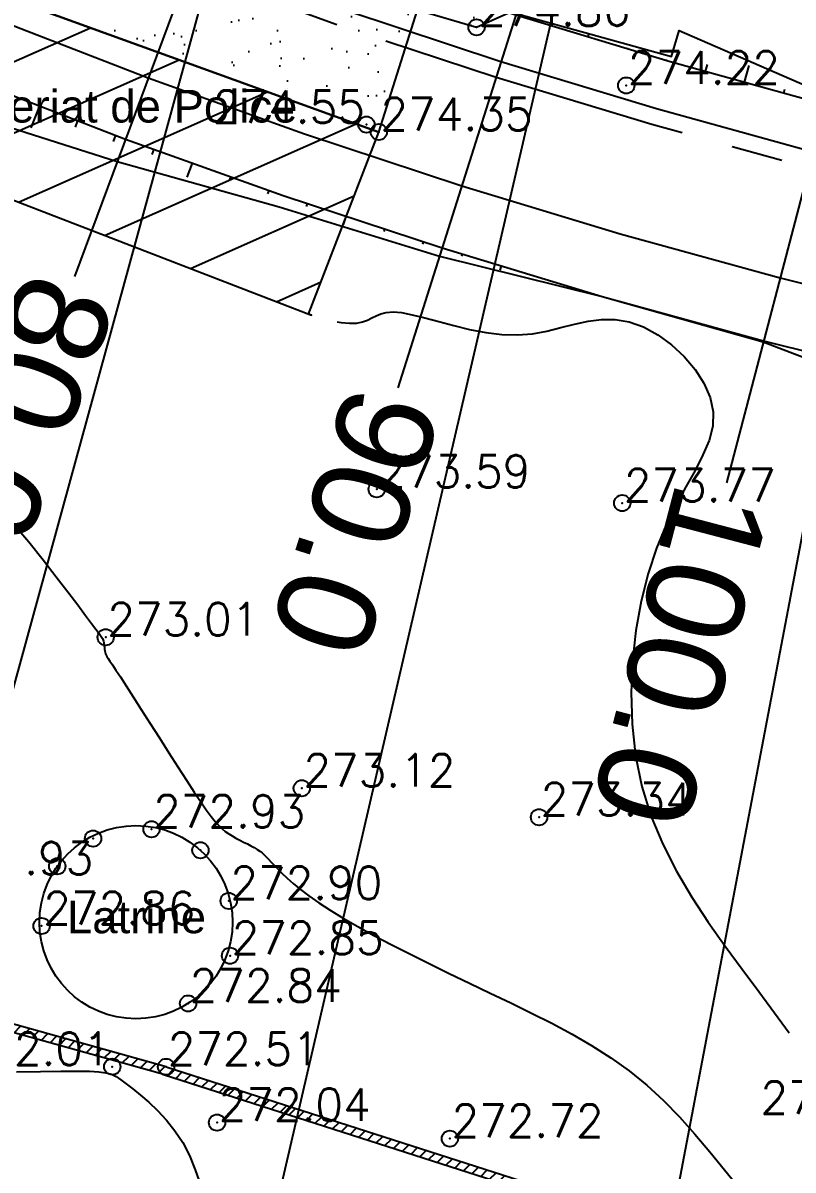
# Model space of a CAD drawing. Header units: millimetres. Extents: x 524954 to 526204, y 9523489 to 9524010.
# Drawn here: x 525416.06 to 525439.7, y 9523600.28 to 9523635.48 of the extents above; entities that cross this region are included whole.
import ezdxf
from ezdxf.enums import TextEntityAlignment as Align

# ---------------------------------------------------------------- set-up
doc = ezdxf.new("R2010")
doc.units = ezdxf.units.MM
doc.header["$PDMODE"] = 32
doc.header["$PDSIZE"] = 0.5
doc.linetypes.add('AXES2', pattern=[28.575, 19.05, -3.175, 3.175, -3.175])
doc.linetypes.add('CACHE2', pattern=[4.7625, 3.175, -1.5875])
for name, color, linetype in [('Bati', 6, 'Continuous'), ('Bati_H', 1, 'Continuous'), ('Bord_Route_Existante', 6, 'Continuous'), ('Cloture', 7, 'Continuous'), ('CN_01_00', 3, 'Continuous'), ('CN_02_00', 4, 'Continuous'), ('Murs', 1, 'Continuous'), ('Route - Bretelle de sortie - Restitution en plan - Axe', 1, 'AXES2'), ('Route - Bretelle de sortie - Restitution en plan - GEM_BDG', 7, 'Continuous'), ('Route - Bretelle de sortie - Restitution en plan - GEM_Berme', 7, 'Continuous'), ('Route - Bretelle de sortie - Restitution en plan - GEM_Bretelle', 7, 'Continuous'), ('Route - Bretelle de sortie - Restitution en plan - GEM_Trottoir', 7, 'Continuous'), ('Route - Bretelle de sortie - Restitution en plan - Talus déblais', 1, 'Continuous'), ('Route - Bretelle de sortie - Restitution en plan - Talus remblais', 94, 'Continuous'), ('Route - Bretelle de sortie - Tabulations', 7, 'Continuous'), ('Route - Bretelle de sortie - Textes - Tabulations', 7, 'Continuous'), ('Route - Route de la corniche de Brazzaville - Tabulations', 7, 'Continuous'), ('TopoAlt', 3, 'Continuous'), ('TOPOJIS', 7, 'Continuous'), ('Toponomie', 7, 'CACHE2')]:
    doc.layers.add(name, color=color, linetype=linetype)
doc.styles.add('Affichages route', font='arial.ttf', dxfattribs={"height": 0.5})
doc.styles.add('Simplex 1.0', font='Simplex.shx', dxfattribs={"width": 0.99, "height": 1})
doc.styles.get("Standard").update_dxf_attribs({"font": 'arial.ttf'})
pattern_1 = [(45, (0, 0), (-0.1767766952966, 0.1767766952966), [])]

# ---------------------------------------------------------------- blocks, each defined once
blk = doc.blocks.new('TCPOINT M')
at = {"color": 0}
blk.add_point((0, 0), dxfattribs=at)
at = {"layer": 'TopoAlt', "style": 'Simplex 1.0', "width": 0.99}
blk.add_attdef('ALT', (0.15, 0.15), '', height=1, dxfattribs=at)
blk = doc.blocks.new('MENSURA_TALSYMm_12')
at = {"layer": 'Route - Bretelle de sortie - Restitution en plan - Talus remblais'}
for p, q in [((525416.318, 9523632.259), (525416.582, 9523632.934)), ((525417.67, 9523632.279), (525417.748, 9523632.483)), ((525418.844, 9523631.846), (525418.914, 9523632.033)), ((525420.027, 9523631.438), (525420.088, 9523631.604)), ((525421.106, 9523630.746), (525421.265, 9523631.182)), ((525422.398, 9523630.638), (525422.442, 9523630.761)), ((525423.584, 9523630.239), (525423.619, 9523630.339)), ((525424.771, 9523629.848), (525424.802, 9523629.937)), ((525425.905, 9523629.294), (525425.989, 9523629.545)), ((525427.151, 9523629.076), (525427.176, 9523629.153)), ((525428.34, 9523628.691), (525428.363, 9523628.761)), ((525429.536, 9523628.326), (525429.555, 9523628.385)), ((525430.711, 9523627.894), (525430.751, 9523628.023)), ((525431.94, 9523627.635), (525431.948, 9523627.661)), ((525433.141, 9523627.289), (525433.144, 9523627.299))]:
    blk.add_line(p, q, dxfattribs=at)
blk = doc.blocks.new('MENSURA_TALSYMm_14')
at = {"layer": 'Route - Bretelle de sortie - Restitution en plan - Talus remblais'}
for p, q in [((525432.219, 9523635.414), (525432.225, 9523635.432)), ((525433.415, 9523635.052), (525433.439, 9523635.128)), ((525434.612, 9523634.69), (525434.622, 9523634.723)), ((525435.808, 9523634.328), (525435.82, 9523634.368)), ((525437.013, 9523633.993), (525437.074, 9523634.206)), ((525438.218, 9523633.661), (525438.36, 9523634.171)), ((525439.423, 9523633.329), (525439.456, 9523633.452))]:
    blk.add_line(p, q, dxfattribs=at)
blk = doc.blocks.new('MENSURA_TALSYMm_16')
at = {"layer": 'Route - Bretelle de sortie - Restitution en plan - Talus déblais'}
for p, q in [((525435.048, 9523626.747), (525435.048, 9523626.749)), ((525436.251, 9523626.407), (525436.252, 9523626.411)), ((525437.454, 9523626.067), (525437.456, 9523626.073)), ((525438.656, 9523625.726), (525438.665, 9523625.752))]:
    blk.add_line(p, q, dxfattribs=at)

msp = doc.modelspace()

# ---------------------------------------------------------------- hatches: boundary and pattern name
at = {"layer": 'Bati_H'}
h = msp.add_hatch(dxfattribs=at)
h.set_pattern_fill('_U', color=256, scale=2, angle=203.9123, style=0, pattern_type=0)
h.set_pattern_definition([(203.912285576, (0, 0), (0.81067523046, -1.82833412447), [])])
h.paths.add_polyline_path([(525426.987, 9523632.133), (525408.362, 9523638.868), (525406.279, 9523633.706), (525424.916, 9523626.509), (525424.831, 9523626.542)])
at = {"layer": 'Bord_Route_Existante'}
h = msp.add_hatch(dxfattribs=at)
h.set_pattern_fill('ALEA', color=8, scale=0.25, style=0)
h.set_pattern_definition([(312, (0.25, 0), (2.9344428012, 0.62373507155), [0, -1.875]), (67, (-0.125, 0.2165), (-2.9776384537, -0.36560803074), [0, -3.125]), (153, (-0.125, 0.2165), (0.15700786934, -2.99588860306), [0, -2.5]), (180, (-0.125, -0.2165), (1.5, -2.59807621), [0, -2.5]), (74, (-1, 0), (-2.9108871775, -0.7257656872), [0, -2.5]), (286, (-1, 0), (2.9108871775, -0.7257656872), [0, -2.5]), (52, (0.5, -0.866), (-2.97080420516, 0.41751930205), [0, -3.125]), (300, (0.5, 0.866), (2.9999999988, -7e-10), [0, -2.5]), (175, (0.5, 0.866), (1.26785478534, -2.71892335976), [0, -2.5]), (114, (0.125, 0.6495), (-2.9835656849, 0.31358539035), [0, -1.25]), (248, (0.125, -0.6495), (1.8469844247, -2.3640322603), [0, -1.55])])
h.paths.add_polyline_path([(525408.362, 9523638.868), (525426.987, 9523632.133), (525428.169, 9523635.881), (525429.987, 9523635.346), (525430.95, 9523635.779), (525431.315, 9523636.737), (525430.738, 9523637.698), (525428.92, 9523638.235), (525429.516, 9523640.154), (525423.094, 9523641.627), (525414.822, 9523643.325), (525414.269, 9523641.437), (525412.056, 9523641.726), (525409.596, 9523639.984)])
at = {"layer": 'Murs'}
h = msp.add_hatch(dxfattribs=at)
h.set_pattern_fill('_U', color=256, scale=0.25, angle=45, style=0, pattern_type=0)
h.set_pattern_definition(pattern_1)
h.paths.add_polyline_path([(525420.456, 9523603.445), (525411.042, 9523606.07), (525410.975, 9523605.829), (525420.389, 9523603.205)])
h = msp.add_hatch(dxfattribs=at)
h.set_pattern_fill('_U', color=256, scale=0.25, angle=45, style=0, pattern_type=0)
h.set_pattern_definition(pattern_1)
h.paths.add_polyline_path([(525420.456, 9523603.445), (525438.049, 9523597.799), (525437.973, 9523597.561), (525420.38, 9523603.207)])

# ---------------------------------------------------------------- linework, layer by layer
at = {"layer": 'Bati', "flags": 128}
for points in [[(525408.362, 9523638.868), (525426.987, 9523632.133), (525428.169, 9523635.881), (525429.987, 9523635.346), (525430.95, 9523635.779), (525431.315, 9523636.737), (525430.738, 9523637.698), (525428.92, 9523638.235), (525429.516, 9523640.154), (525423.094, 9523641.627), (525414.822, 9523643.325), (525414.269, 9523641.437), (525412.056, 9523641.726), (525409.596, 9523639.984)], [(525426.987, 9523632.133), (525408.362, 9523638.868), (525408.362, 9523638.868), (525406.279, 9523633.706), (525424.916, 9523626.509), (525424.831, 9523626.542)]]:
    msp.add_lwpolyline(points, close=True, dxfattribs=at)
at = {"layer": 'Cloture', "flags": 128}
for points in [[(525420.389, 9523603.205), (525410.975, 9523605.829)], [(525420.456, 9523603.445), (525411.042, 9523606.07)], [(525420.456, 9523603.445), (525438.049, 9523597.799), (525438.049, 9523597.799)], [(525420.38, 9523603.207), (525437.973, 9523597.561)]]:
    msp.add_lwpolyline(points, dxfattribs=at)
at = {"layer": 'Cloture'}
msp.add_circle((525419.531, 9523607.883), 2.964, dxfattribs=at)
at = {"layer": 'CN_01_00', "elevation": 273, "flags": 128}
msp.add_lwpolyline([(525415.762, 9523620.123), (525416.238, 9523619.557), (525416.681, 9523619.005), (525417.085, 9523618.487), (525417.441, 9523618.019), (525417.742, 9523617.619), (525417.982, 9523617.299), (525418.166, 9523617.054), (525418.303, 9523616.872), (525418.399, 9523616.741), (525418.462, 9523616.65), (525418.501, 9523616.588), (525418.522, 9523616.543), (525418.533, 9523616.504), (525418.542, 9523616.462), (525418.549, 9523616.415), (525418.555, 9523616.366), (525418.562, 9523616.315), (525418.569, 9523616.264), (525418.577, 9523616.214), (525418.587, 9523616.166), (525418.599, 9523616.122), (525418.616, 9523616.081), (525418.64, 9523616.035), (525418.677, 9523615.976), (525418.733, 9523615.893), (525418.811, 9523615.778), (525418.916, 9523615.62), (525419.055, 9523615.411), (525419.231, 9523615.14), (525419.447, 9523614.804), (525419.695, 9523614.413), (525419.966, 9523613.985), (525420.25, 9523613.537), (525420.537, 9523613.085), (525420.817, 9523612.647), (525421.08, 9523612.238), (525421.316, 9523611.876), (525421.518, 9523611.574), (525421.689, 9523611.327), (525421.835, 9523611.129), (525421.96, 9523610.971), (525422.072, 9523610.847), (525422.174, 9523610.748), (525422.274, 9523610.666), (525422.377, 9523610.596), (525422.486, 9523610.529), (525422.601, 9523610.465), (525422.719, 9523610.403), (525422.836, 9523610.343), (525422.952, 9523610.285), (525423.061, 9523610.228), (525423.163, 9523610.173), (525423.254, 9523610.119), (525423.333, 9523610.066), (525423.402, 9523610.011), (525423.467, 9523609.952), (525423.532, 9523609.887), (525423.602, 9523609.814), (525423.68, 9523609.729), (525423.772, 9523609.631), (525423.882, 9523609.518), (525424.014, 9523609.387), (525424.172, 9523609.238), (525424.361, 9523609.073), (525424.583, 9523608.89), (525424.843, 9523608.692), (525425.145, 9523608.478), (525425.493, 9523608.249), (525425.889, 9523608.005), (525426.338, 9523607.748), (525426.832, 9523607.478), (525427.367, 9523607.197), (525427.935, 9523606.909), (525428.53, 9523606.614), (525429.145, 9523606.314), (525429.773, 9523606.011), (525430.408, 9523605.708), (525431.044, 9523605.404), (525431.677, 9523605.097), (525432.303, 9523604.78), (525432.919, 9523604.45), (525433.521, 9523604.1), (525434.106, 9523603.726), (525434.67, 9523603.323), (525435.21, 9523602.886), (525435.723, 9523602.412), (525436.213, 9523601.906), (525436.686, 9523601.377), (525437.147, 9523600.833), (525437.6, 9523600.282), (525438.05, 9523599.731)], dxfattribs=at)
at = {"layer": 'CN_02_00', "flags": 128}
for points, elevation in [([(525425.712, 9523626.306), (525425.83, 9523626.286), (525426.088, 9523626.263), (525426.31, 9523626.27), (525426.49, 9523626.305), (525426.64, 9523626.36), (525426.773, 9523626.426), (525426.904, 9523626.494), (525427.047, 9523626.554), (525427.215, 9523626.597), (525427.423, 9523626.612), (525427.686, 9523626.591), (525428.012, 9523626.527), (525428.396, 9523626.43), (525428.824, 9523626.314), (525429.286, 9523626.191), (525429.771, 9523626.075), (525430.267, 9523625.98), (525430.761, 9523625.918), (525431.244, 9523625.904), (525431.706, 9523625.944), (525432.149, 9523626.025), (525432.577, 9523626.129), (525432.997, 9523626.235), (525433.411, 9523626.326), (525433.826, 9523626.381), (525434.246, 9523626.382), (525434.675, 9523626.31), (525435.115, 9523626.151), (525435.553, 9523625.912), (525435.973, 9523625.607), (525436.36, 9523625.248), (525436.698, 9523624.85), (525436.969, 9523624.424), (525437.159, 9523623.983), (525437.252, 9523623.541), (525437.236, 9523623.107), (525437.126, 9523622.671), (525436.939, 9523622.223), (525436.695, 9523621.75), (525436.411, 9523621.24), (525436.107, 9523620.68), (525435.801, 9523620.058), (525435.512, 9523619.363), (525435.257, 9523618.586), (525435.044, 9523617.738), (525434.88, 9523616.835), (525434.774, 9523615.894), (525434.731, 9523614.929), (525434.76, 9523613.957), (525434.867, 9523612.992), (525435.06, 9523612.052), (525435.342, 9523611.148), (525435.702, 9523610.282), (525436.124, 9523609.451), (525436.594, 9523608.654), (525437.096, 9523607.888), (525437.617, 9523607.152), (525438.14, 9523606.444), (525438.65, 9523605.761), (525439.136, 9523605.103), (525439.581, 9523604.491)], 274), ([(525415.866, 9523603.29), (525416.599, 9523603.301), (525417.225, 9523603.311), (525417.722, 9523603.316), (525418.103, 9523603.312), (525418.39, 9523603.296), (525418.607, 9523603.265), (525418.776, 9523603.216), (525418.921, 9523603.144), (525419.064, 9523603.048), (525419.228, 9523602.924), (525419.43, 9523602.768), (525419.666, 9523602.58), (525419.924, 9523602.359), (525420.195, 9523602.103), (525420.466, 9523601.813), (525420.727, 9523601.486), (525420.968, 9523601.123), (525421.178, 9523600.722), (525421.352, 9523600.285), (525421.51, 9523599.82)], 272)]:
    msp.add_lwpolyline(points, dxfattribs=dict(at, elevation=elevation))
at = {"layer": 'Route - Bretelle de sortie - Restitution en plan - Axe', "ltscale": 0.5, "flags": 128}
msp.add_lwpolyline([(525362.97, 9523665.964), (525367.304, 9523663.471), (525371.686, 9523661.063), (525376.112, 9523658.737), (525380.551, 9523656.436), (525384.99, 9523654.135), (525393.868, 9523649.533), (525398.307, 9523647.232), (525402.768, 9523644.973), (525407.283, 9523642.826), (525411.851, 9523640.793), (525416.468, 9523638.874), (525421.131, 9523637.072), (525425.839, 9523635.386), (525430.587, 9523633.819), (525435.372, 9523632.371), (525440.192, 9523631.043), (525445.044, 9523629.835), (525449.925, 9523628.75), (525459.732, 9523626.795), (525469.541, 9523624.851), (525479.35, 9523622.907), (525489.16, 9523620.963), (525498.969, 9523619.019), (525506.811, 9523617.465), (525508.778, 9523617.076), (525513.691, 9523616.148), (525518.628, 9523615.357), (525523.596, 9523614.801), (525528.59, 9523614.582), (525533.332, 9523614.777), (525538.029, 9523615.447), (525538.524, 9523615.55), (525543.336, 9523616.898), (525547.941, 9523618.836), (525552.269, 9523621.333), (525556.252, 9523624.35), (525557.224, 9523625.214), (525560.26, 9523628.325), (525562.941, 9523631.748), (525564.636, 9523634.387), (525566.118, 9523637.15), (525566.895, 9523638.844), (525567.598, 9523640.569), (525569.14, 9523645.323), (525570.248, 9523650.198), (525571.009, 9523655.139), (525571.519, 9523660.112), (525571.863, 9523664.901), (525572.043, 9523667.868), (525572.175, 9523670.09), (525572.769, 9523680.073), (525573.364, 9523690.055), (525573.958, 9523700.037), (525574.552, 9523710.02), (525575.146, 9523720.002), (525575.741, 9523729.984), (525576.335, 9523739.967), (525576.929, 9523749.949), (525576.995, 9523751.051)], dxfattribs=at)
at = {"layer": 'Route - Bretelle de sortie - Restitution en plan - GEM_BDG', "flags": 128}
msp.add_lwpolyline([(525384.349, 9523655.03), (525394.098, 9523649.977), (525398.537, 9523647.676), (525402.988, 9523645.422), (525407.492, 9523643.281), (525412.048, 9523641.252), (525416.654, 9523639.338), (525421.306, 9523637.54), (525426.001, 9523635.859), (525430.737, 9523634.296), (525435.511, 9523632.851), (525440.319, 9523631.526), (525445.159, 9523630.322), (525450.027, 9523629.239), (525459.829, 9523627.285), (525469.638, 9523625.341)], dxfattribs=at)
at = {"layer": 'Route - Bretelle de sortie - Restitution en plan - GEM_Berme', "flags": 128}
msp.add_lwpolyline([(525397.761, 9523649.767), (525399.227, 9523649.007), (525403.649, 9523646.769), (525408.119, 9523644.643), (525412.641, 9523642.63), (525417.212, 9523640.731), (525421.829, 9523638.946), (525426.489, 9523637.277), (525431.19, 9523635.726), (525435.927, 9523634.292), (525440.699, 9523632.977), (525445.503, 9523631.782), (525450.335, 9523630.708), (525460.121, 9523628.757), (525469.93, 9523626.813)], dxfattribs=at)
at = {"layer": 'Route - Bretelle de sortie - Restitution en plan - GEM_Bretelle', "flags": 128}
msp.add_lwpolyline([(525368.201, 9523658.971), (525370.029, 9523657.979), (525374.501, 9523655.63), (525378.94, 9523653.329), (525383.379, 9523651.028), (525392.257, 9523646.425), (525396.696, 9523644.124), (525401.225, 9523641.831), (525405.82, 9523639.647), (525410.467, 9523637.578), (525415.165, 9523635.626), (525419.91, 9523633.791), (525424.7, 9523632.076), (525429.531, 9523630.482), (525434.4, 9523629.008), (525439.305, 9523627.657), (525444.242, 9523626.429), (525449.208, 9523625.324), (525459.052, 9523623.362), (525468.861, 9523621.418)], dxfattribs=at)
at = {"layer": 'Route - Bretelle de sortie - Restitution en plan - GEM_Trottoir', "flags": 128}
msp.add_lwpolyline([(525367.264, 9523657.204), (525369.083, 9523656.217), (525373.581, 9523653.854), (525378.02, 9523651.553), (525382.459, 9523649.252), (525391.337, 9523644.65), (525395.776, 9523642.349), (525400.344, 9523640.036), (525404.984, 9523637.83), (525409.677, 9523635.741), (525414.421, 9523633.769), (525419.213, 9523631.917), (525424.049, 9523630.185), (525428.928, 9523628.575), (525433.845, 9523627.087), (525438.798, 9523625.722), (525443.783, 9523624.482), (525448.798, 9523623.367), (525458.663, 9523621.4), (525468.472, 9523619.456)], dxfattribs=at)
at = {"layer": 'Route - Bretelle de sortie - Restitution en plan - Talus déblais', "flags": 128}
msp.add_lwpolyline([(525433.845, 9523627.087), (525438.789, 9523625.689), (525443.632, 9523623.842), (525448.499, 9523621.94), (525453.328, 9523620.199), (525458.18, 9523618.966), (525463.051, 9523617.822), (525467.934, 9523616.743)], dxfattribs=at)
at = {"layer": 'Route - Bretelle de sortie - Restitution en plan - Talus remblais', "flags": 128}
for points in [[(525362.105, 9523647.48), (525364.018, 9523646.787), (525368.395, 9523643.85), (525374.151, 9523644.09), (525379.42, 9523643.39), (525381.132, 9523642.542), (525383.955, 9523641.274), (525388.573, 9523639.318), (525393.169, 9523637.32), (525398.087, 9523635.439), (525403.458, 9523634.515), (525409.083, 9523634.359), (525414.031, 9523632.797), (525418.957, 9523631.229), (525423.928, 9523629.833), (525428.847, 9523628.318), (525433.845, 9523627.087)], [(525410.76, 9523645.473), (525413.179, 9523643.879), (525417.597, 9523641.689), (525421.952, 9523639.276), (525426.815, 9523638.223), (525431.203, 9523635.769), (525435.972, 9523634.446), (525436.205, 9523635.253), (525440.774, 9523633.263), (525445.767, 9523632.902), (525450.466, 9523631.337), (525455.458, 9523630.947), (525460.491, 9523630.627), (525470.383, 9523629.097)]]:
    msp.add_lwpolyline(points, dxfattribs=at)
at = {"layer": 'Route - Bretelle de sortie - Tabulations'}
for p, q in [((525424.62, 9523646.443), (525417.643, 9523627.7)), ((525433.602, 9523643.353), (525427.571, 9523624.284)), ((525442.728, 9523640.716), (525437.657, 9523621.369))]:
    msp.add_line(p, q, dxfattribs=at)
at = {"layer": 'Route - Route de la corniche de Brazzaville - Tabulations'}
for p, q in [((525428.134, 9523660.185), (525412.26, 9523602.323)), ((525437.441, 9523657.831), (525423.893, 9523599.381)), ((525446.834, 9523655.851), (525435.634, 9523596.906))]:
    msp.add_line(p, q, dxfattribs=at)

# ---------------------------------------------------------------- block references
at = {"layer": 'Route - Bretelle de sortie - Restitution en plan - Talus déblais'}
msp.add_blockref('MENSURA_TALSYMm_16', (0, 0), dxfattribs=at)
at = {"layer": 'Route - Bretelle de sortie - Restitution en plan - Talus remblais'}
for name in ['MENSURA_TALSYMm_14', 'MENSURA_TALSYMm_12']:
    msp.add_blockref(name, (0, 0), dxfattribs=at)
at = {"layer": 'TOPOJIS'}
ref = msp.add_blockref('TCPOINT M', (525429.987, 9523635.346, 274.86), dxfattribs=at)
ref.add_attrib('ALT', '274.86', (525430.037, 9523635.396, 274.86), dxfattribs={"layer": 'TopoAlt', "height": 1, "style": 'Simplex 1.0', "width": 0.99})
ref = msp.add_blockref('TCPOINT M', (525434.583, 9523633.561, 274.22), dxfattribs=at)
ref.add_attrib('ALT', '274.22', (525434.633, 9523633.611, 274.22), dxfattribs={"layer": 'TopoAlt', "height": 1, "style": 'Simplex 1.0', "width": 0.99})
ref = msp.add_blockref('TCPOINT M', (525426.607, 9523632.36, 274.55), dxfattribs=at)
ref.add_attrib('ALT', '274.55', dxfattribs={"layer": 'TopoAlt', "height": 1, "style": 'Simplex 1.0', "width": 0.99}).set_placement((525426.557, 9523632.41, 274.55), align=Align.RIGHT)
ref = msp.add_blockref('TCPOINT M', (525426.987, 9523632.133, 274.35), dxfattribs=at)
ref.add_attrib('ALT', '274.35', (525427.037, 9523632.183, 274.35), dxfattribs={"layer": 'TopoAlt', "height": 1, "style": 'Simplex 1.0', "width": 0.99})
ref = msp.add_blockref('TCPOINT M', (525426.923, 9523621.169, 273.59), dxfattribs=at)
ref.add_attrib('ALT', '273.59', (525426.973, 9523621.219, 273.59), dxfattribs={"layer": 'TopoAlt', "height": 1, "style": 'Simplex 1.0', "width": 0.99})
ref = msp.add_blockref('TCPOINT M', (525434.459, 9523620.744, 273.77), dxfattribs=at)
ref.add_attrib('ALT', '273.77', (525434.509, 9523620.794, 273.77), dxfattribs={"layer": 'TopoAlt', "height": 1, "style": 'Simplex 1.0', "width": 0.99})
ref = msp.add_blockref('TCPOINT M', (525418.601, 9523616.63, 273.01), dxfattribs=at)
ref.add_attrib('ALT', '273.01', (525418.651, 9523616.68, 273.01), dxfattribs={"layer": 'TopoAlt', "height": 1, "style": 'Simplex 1.0', "width": 0.99})
ref = msp.add_blockref('TCPOINT M', (525424.622, 9523611.995, 273.12), dxfattribs=at)
ref.add_attrib('ALT', '273.12', (525424.672, 9523612.045, 273.12), dxfattribs={"layer": 'TopoAlt', "height": 1, "style": 'Simplex 1.0', "width": 0.99})
ref = msp.add_blockref('TCPOINT M', (525431.905, 9523611.106, 273.34), dxfattribs=at)
ref.add_attrib('ALT', '273.34', (525431.955, 9523611.156, 273.34), dxfattribs={"layer": 'TopoAlt', "height": 1, "style": 'Simplex 1.0', "width": 0.99})
ref = msp.add_blockref('TCPOINT M', (525420.008, 9523610.735, 272.93), dxfattribs=at)
ref.add_attrib('ALT', '272.93', (525420.058, 9523610.785, 272.93), dxfattribs={"layer": 'TopoAlt', "height": 1, "style": 'Simplex 1.0', "width": 0.99})
for p in [(525418.213, 9523610.451, 272.9), (525421.511, 9523610.09, 272.96), (525417.115, 9523609.599, 272.89)]:
    msp.add_blockref('TCPOINT M', p, dxfattribs=at)
ref = msp.add_blockref('TCPOINT M', (525413.505, 9523609.299, 271.93), dxfattribs=at)
ref.add_attrib('ALT', '271.93', (525413.555, 9523609.349, 271.93), dxfattribs={"layer": 'TopoAlt', "height": 1, "style": 'Simplex 1.0', "width": 0.99})
ref = msp.add_blockref('TCPOINT M', (525422.379, 9523608.538, 272.9), dxfattribs=at)
ref.add_attrib('ALT', '272.90', (525422.429, 9523608.588, 272.9), dxfattribs={"layer": 'TopoAlt', "height": 1, "style": 'Simplex 1.0', "width": 0.99})
ref = msp.add_blockref('TCPOINT M', (525416.634, 9523607.767, 272.86), dxfattribs=at)
ref.add_attrib('ALT', '272.86', (525416.684, 9523607.817, 272.86), dxfattribs={"layer": 'TopoAlt', "height": 1, "style": 'Simplex 1.0', "width": 0.99})
ref = msp.add_blockref('TCPOINT M', (525422.418, 9523606.854, 272.85), dxfattribs=at)
ref.add_attrib('ALT', '272.85', (525422.468, 9523606.905, 272.85), dxfattribs={"layer": 'TopoAlt', "height": 1, "style": 'Simplex 1.0', "width": 0.99})
ref = msp.add_blockref('TCPOINT M', (525421.132, 9523605.389, 272.84), dxfattribs=at)
ref.add_attrib('ALT', '272.84', (525421.182, 9523605.439, 272.84), dxfattribs={"layer": 'TopoAlt', "height": 1, "style": 'Simplex 1.0', "width": 0.99})
ref = msp.add_blockref('TCPOINT M', (525418.804, 9523603.45, 272.01), dxfattribs=at)
ref.add_attrib('ALT', '272.01', dxfattribs={"layer": 'TopoAlt', "height": 1, "style": 'Simplex 1.0', "width": 0.99}).set_placement((525418.754, 9523603.5, 272.01), align=Align.RIGHT)
ref = msp.add_blockref('TCPOINT M', (525420.456, 9523603.445, 272.51), dxfattribs=at)
ref.add_attrib('ALT', '272.51', (525420.506, 9523603.495, 272.51), dxfattribs={"layer": 'TopoAlt', "height": 1, "style": 'Simplex 1.0', "width": 0.99})
ref = msp.add_blockref('TCPOINT M', (525443.42, 9523601.948, 274.42), dxfattribs=at)
ref.add_attrib('ALT', '274.42', dxfattribs={"layer": 'TopoAlt', "height": 1, "style": 'Simplex 1.0', "width": 0.99}).set_placement((525443.37, 9523601.998, 274.42), align=Align.RIGHT)
ref = msp.add_blockref('TCPOINT M', (525422.021, 9523601.733, 272.04), dxfattribs=at)
ref.add_attrib('ALT', '272.04', (525422.071, 9523601.783, 272.04), dxfattribs={"layer": 'TopoAlt', "height": 1, "style": 'Simplex 1.0', "width": 0.99})
ref = msp.add_blockref('TCPOINT M', (525429.169, 9523601.241, 272.72), dxfattribs=at)
ref.add_attrib('ALT', '272.72', (525429.219, 9523601.291, 272.72), dxfattribs={"layer": 'TopoAlt', "height": 1, "style": 'Simplex 1.0', "width": 0.99})

# ---------------------------------------------------------------- texts
at = {"layer": 'Route - Bretelle de sortie - Textes - Tabulations', "style": 'Affichages route'}
for s, rotation, p in [('80.0', 249.583, (525417.556, 9523627.465)), ('90.0', 252.4478, (525427.495, 9523624.046)), ('100.0', 255.3126, (525437.594, 9523621.128))]:
    msp.add_text(s, height=3, rotation=rotation, dxfattribs=at).set_placement(p, align=Align.MIDDLE_LEFT)
at = {"layer": 'Toponomie', "char_height": 1, "width": 42.68298, "attachment_point": 1}
for s, insert in [('\\pxqc;Commisseriat de Police', (525395.812, 9523633.424)), ('\\pxqc;Latrine', (525398.206, 9523608.545))]:
    msp.add_mtext(s, dxfattribs=dict(at, insert=insert))

doc.saveas('drawing.dxf')
